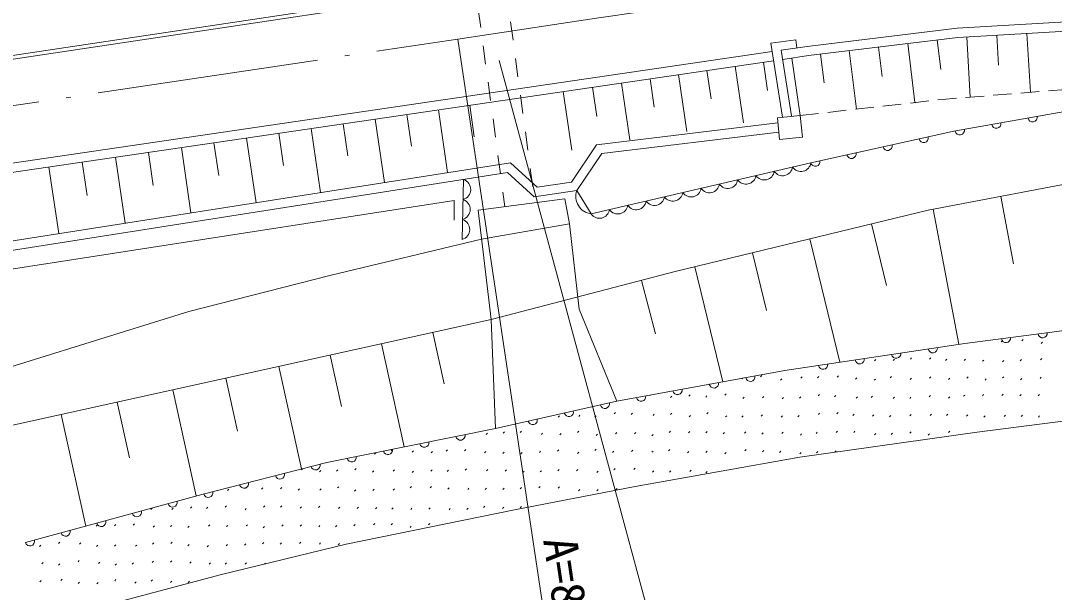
# Model space of a CAD drawing. Units: millimetres, scale not verified. Extents: x 40000 to 680000, y 20000 to 380000.
# Drawn here: x 297614 to 353550, y 259490 to 290400 of the extents above; entities that cross this region are included whole.
import ezdxf
from ezdxf.enums import TextEntityAlignment as Align

# ---------------------------------------------------------------- set-up
doc = ezdxf.new("R2010")
doc.units = ezdxf.units.MM
doc.header["$LTSCALE"] = 1000
doc.linetypes.add('LONG_DASHED_DOTTED', pattern=[15.25, 12, -1.5, 0.25, -1.5])
for name, color, linetype, lineweight in [('M-BGD', 7, 'Continuous', 13), ('M-BMK', 7, 'LONG_DASHED_DOTTED', 13), ('M-STR-HTXT', 7, 'Continuous', 13)]:
    doc.layers.add(name, color=color, linetype=linetype, lineweight=lineweight)
doc.styles.add('ＭＳ ゴシック', font='')
doc.styles.get('ＭＳ ゴシック').set_extended_font_data('MS Gothic')

msp = doc.modelspace()

# ---------------------------------------------------------------- linework, layer by layer
at = {"layer": 'M-BGD'}
for p, q in [((322378, 291031), (322511, 290040)), ((324126, 290343), (324259, 289352)), ((321273, 289407), (326210, 256434)), ((338207, 289177), (339557, 289357)), ((338703, 289243), (338701, 289255)), ((339620, 288927), (339557, 289357)), ((347214, 289359), (347408, 287763)), ((348812, 289522), (348999, 286264)), ((350441, 289615), (350534, 287987)), ((352070, 289709), (352252, 286529)), ((322644, 289049), (322777, 288058)), ((338838, 285177), (338207, 289177)), ((339332, 285255), (338772, 288802)), ((342455, 288781), (342839, 285617)), ((344037, 288973), (344229, 287391)), ((345619, 289165), (346006, 285974)), ((324393, 288361), (324526, 287370)), ((337812, 288156), (338037, 286627)), ((339341, 288381), (339797, 285274)), ((340897, 288592), (341086, 287034)), ((334749, 287707), (334974, 286173)), ((336283, 287932), (336732, 284874)), ((322910, 287067), (323043, 286076)), ((330135, 287030), (330586, 283950)), ((331674, 287256), (331900, 285716)), ((333214, 287482), (333665, 284413)), ((326969, 286566), (327434, 283401)), ((328552, 286798), (328784, 285216)), ((350243, 286366), (351239, 286447)), ((351738, 286487), (352735, 286569)), ((353233, 286609), (354188, 286687)), ((324659, 286379), (324793, 285388)), ((344272, 285779), (345266, 285891)), ((345763, 285947), (346757, 286059)), ((347253, 286115), (347477, 286140)), ((347477, 286140), (348249, 286203)), ((348748, 286244), (349744, 286325)), ((318505, 285325), (318757, 283612)), ((320218, 285576), (320716, 282184)), ((321914, 285825), (322163, 284128)), ((339801, 285275), (340794, 285387)), ((341291, 285443), (342285, 285555)), ((342782, 285611), (343775, 285723)), ((315062, 284820), (315316, 283090)), ((316792, 285073), (317295, 281647)), ((323176, 285085), (323308, 284093)), ((311585, 284310), (311842, 282562)), ((313332, 284566), (313840, 281106)), ((324926, 284397), (325059, 283406)), ((308073, 283795), (308332, 282030)), ((309838, 284053), (310351, 280559)), ((304527, 283274), (304788, 281492)), ((306309, 283536), (306827, 280007)), ((323441, 283102), (323574, 282111)), ((299145, 282485), (299673, 278885)), ((300945, 282749), (301209, 280949)), ((302745, 283013), (303267, 279449)), ((325192, 282415), (325326, 281424)), ((321497, 278570), (321582, 281813)), ((323707, 281120), (323811, 280346)), ((350646, 280897), (351341, 277248)), ((346997, 280202), (348387, 272904)), ((343659, 279408), (344466, 276074)), ((340325, 278601), (341939, 271932)), ((337213, 277848), (337966, 274737)), ((334102, 277095), (335608, 270872)), ((331204, 276357), (331959, 273464)), ((319917, 273540), (320530, 270755)), ((350679, 273032), (350750, 273102)), ((351784, 273090), (351855, 273161)), ((352832, 272953), (352903, 273023)), ((317132, 272926), (318359, 267356)), ((314362, 272315), (314972, 269545)), ((343813, 272004), (343884, 272075)), ((344826, 272026), (344897, 272097)), ((345758, 272097), (345828, 272168)), ((346793, 272097), (346863, 272168)), ((347658, 272020), (347729, 272091)), ((348672, 272031), (348743, 272102)), ((349666, 271981), (349736, 272052)), ((350750, 271960), (350821, 272030)), ((351697, 272008), (351767, 272079)), ((352797, 272057), (352868, 272128)), ((311591, 271705), (312812, 266164)), ((308721, 271072), (309353, 268202)), ((336641, 271035), (336672, 271066)), ((337655, 271143), (337726, 271213)), ((338731, 270962), (338801, 271033)), ((339832, 271064), (339903, 271135)), ((340740, 271082), (340811, 271152)), ((341791, 271127), (341862, 271198)), ((342784, 271012), (342854, 271083)), ((343806, 270953), (343877, 271023)), ((344662, 271091), (344732, 271162)), ((345756, 271003), (345827, 271074)), ((346787, 271070), (346858, 271140)), ((347816, 270998), (347887, 271069)), ((348823, 271073), (348894, 271144)), ((349799, 270959), (349870, 271029)), ((350749, 271080), (350820, 271150)), ((351722, 270979), (351792, 271050)), ((352775, 271057), (352846, 271128)), ((305850, 270440), (307115, 264699)), ((335722, 270144), (335793, 270214)), ((340764, 270116), (340835, 270187)), ((349654, 270119), (349724, 270190)), ((350708, 270141), (350779, 270212)), ((351685, 270109), (351756, 270179)), ((352669, 270111), (352740, 270182)), ((302831, 269775), (303496, 266755)), ((331683, 270146), (331695, 270159)), ((332777, 270025), (332848, 270096)), ((333764, 270093), (333835, 270163)), ((334683, 270035), (334753, 270106)), ((336688, 269975), (336759, 270045)), ((337758, 270011), (337829, 270082)), ((338822, 269953), (338892, 270023)), ((339753, 269988), (339824, 270058)), ((341652, 270057), (341723, 270128)), ((342834, 269982), (342905, 270052)), ((343647, 270029), (343718, 270100)), ((344832, 269963), (344903, 270034)), ((345722, 269977), (345793, 270048)), ((346778, 270054), (346849, 270125)), ((347827, 269991), (347897, 270062)), ((348643, 270088), (348713, 270158)), ((299811, 269109), (301142, 263070)), ((327811, 269006), (327881, 269077)), ((329728, 269142), (329799, 269212)), ((330655, 269103), (330725, 269173)), ((331833, 269046), (331904, 269117)), ((332777, 269104), (332848, 269175)), ((333793, 268979), (333864, 269050)), ((334750, 269147), (334820, 269218)), ((337684, 269021), (337755, 269092)), ((339670, 268982), (339741, 269053)), ((340780, 269099), (340850, 269170)), ((341780, 269147), (341851, 269218)), ((342643, 269053), (342713, 269123)), ((343716, 269014), (343787, 269085)), ((344637, 268981), (344708, 269052)), ((345733, 269038), (345804, 269109)), ((346833, 269052), (346904, 269123)), ((347723, 269055), (347793, 269126)), ((348801, 269013), (348872, 269084)), ((350831, 269003), (350902, 269073)), ((351751, 268999), (351822, 269070)), ((326702, 268970), (326772, 269040)), ((328678, 268961), (328749, 269031)), ((335764, 268971), (335835, 269042)), ((336638, 268958), (336709, 269029)), ((338773, 268966), (338844, 269037)), ((349741, 268967), (349812, 269038)), ((352685, 268966), (352756, 269037)), ((322805, 268024), (322876, 268095)), ((323730, 268095), (323801, 268165)), ((324639, 268141), (324710, 268212)), ((325790, 268027), (325861, 268097)), ((326786, 267999), (326857, 268070)), ((327744, 268132), (327815, 268203)), ((328756, 267967), (328826, 268038)), ((329802, 268064), (329872, 268135)), ((330832, 268067), (330902, 268138)), ((331765, 267953), (331836, 268023)), ((332711, 268137), (332781, 268208)), ((333756, 268118), (333827, 268189)), ((334697, 268118), (334768, 268189)), ((335638, 268064), (335708, 268135)), ((336779, 268100), (336850, 268170)), ((337719, 268044), (337790, 268115)), ((338802, 268081), (338872, 268151)), ((339806, 267996), (339876, 268067)), ((340653, 268076), (340724, 268147)), ((341753, 268135), (341824, 268206)), ((342691, 268125), (342761, 268196)), ((343813, 268009), (343884, 268080)), ((344717, 268032), (344788, 268103)), ((345723, 268094), (345794, 268164)), ((346728, 267996), (346798, 268067)), ((347820, 268135), (347891, 268206)), ((349804, 268199), (349806, 268201)), ((316761, 266964), (316831, 267034)), ((317667, 267146), (317737, 267216)), ((318796, 267071), (318866, 267141)), ((319827, 267029), (319897, 267100)), ((320640, 267119), (320710, 267189)), ((321639, 267134), (321710, 267205)), ((322717, 267033), (322788, 267104)), ((323710, 266995), (323781, 267066)), ((324682, 266983), (324753, 267053)), ((325682, 267059), (325753, 267130)), ((326659, 267124), (326730, 267195)), ((327752, 266992), (327822, 267063)), ((328685, 267152), (328755, 267222)), ((329639, 267058), (329710, 267129)), ((330667, 267101), (330738, 267172)), ((331763, 267060), (331834, 267131)), ((332676, 267147), (332747, 267217)), ((333706, 267031), (333777, 267102)), ((334689, 267043), (334759, 267114)), ((335719, 266981), (335789, 267052)), ((336809, 267143), (336879, 267214)), ((337755, 267079), (337825, 267150)), ((338674, 267047), (338744, 267118)), ((339786, 266978), (339857, 267049)), ((340674, 267025), (340745, 267096)), ((341677, 267065), (341748, 267136)), ((312807, 266107), (312858, 266158)), ((313794, 265998), (313865, 266069)), ((314705, 266036), (314776, 266106)), ((315701, 266120), (315772, 266190)), ((316653, 265980), (316724, 266051)), ((317773, 266038), (317843, 266108)), ((318801, 265975), (318872, 266046)), ((319813, 266037), (319884, 266108)), ((320692, 266018), (320763, 266089)), ((321673, 266100), (321744, 266171)), ((322829, 266067), (322899, 266138)), ((323833, 266042), (323903, 266113)), ((324782, 265966), (324853, 266037)), ((325726, 265998), (325797, 266068)), ((326681, 266067), (326752, 266138)), ((327692, 266054), (327763, 266125)), ((328790, 265968), (328861, 266038)), ((329712, 266113), (329782, 266184)), ((330795, 266125), (330866, 266195)), ((331799, 265988), (331870, 266059)), ((332720, 265982), (332791, 266053)), ((333821, 266026), (333892, 266097)), ((334692, 265957), (334762, 266028)), ((335875, 266104), (335881, 266110)), ((309800, 265116), (309871, 265187)), ((310648, 265072), (310718, 265142)), ((311674, 265083), (311745, 265154)), ((314753, 265132), (314824, 265203)), ((318696, 265145), (318767, 265216)), ((319779, 265137), (319850, 265208)), ((320732, 265075), (320803, 265146)), ((324647, 265078), (324718, 265149)), ((325657, 265137), (325728, 265208)), ((326701, 265117), (326772, 265188)), ((308801, 264999), (308871, 265070)), ((312637, 265022), (312708, 265093)), ((313803, 265011), (313874, 265082)), ((315673, 264957), (315744, 265028)), ((316670, 264994), (316741, 265065)), ((317779, 265018), (317850, 265088)), ((321804, 265050), (321875, 265121)), ((322755, 265047), (322825, 265118)), ((323701, 265044), (323772, 265114)), ((327799, 264976), (327870, 265046)), ((328794, 264975), (328865, 265046)), ((329817, 265028), (329888, 265099)), ((304659, 263970), (304730, 264041)), ((305789, 263975), (305860, 264046)), ((306801, 264046), (306872, 264116)), ((307664, 264028), (307735, 264099)), ((308687, 264096), (308757, 264167)), ((309754, 263952), (309825, 264023)), ((310749, 264088), (310820, 264159)), ((311678, 264096), (311749, 264167)), ((312736, 264047), (312807, 264117)), ((313728, 264081), (313799, 264152)), ((314810, 264031), (314880, 264102)), ((315819, 264026), (315890, 264097)), ((316812, 264008), (316883, 264079)), ((317698, 263984), (317769, 264055)), ((318719, 263972), (318790, 264043)), ((319696, 263982), (319766, 264053)), ((320795, 263957), (320865, 264028)), ((321764, 263964), (321834, 264034)), ((322667, 264078), (322738, 264148)), ((323694, 264019), (323765, 264090)), ((324647, 264052), (324718, 264122)), ((301705, 263073), (301775, 263143)), ((302697, 263085), (302768, 263156)), ((303707, 263129), (303778, 263200)), ((304779, 263016), (304849, 263086)), ((305719, 263041), (305789, 263112)), ((306667, 262994), (306738, 263064)), ((307779, 263064), (307850, 263134)), ((308754, 263041), (308825, 263112)), ((309824, 263077), (309894, 263148)), ((310732, 262981), (310802, 263052)), ((311748, 263073), (311819, 263144)), ((312739, 263074), (312809, 263144)), ((313741, 263031), (313811, 263101)), ((314647, 263029), (314718, 263099)), ((315651, 263078), (315722, 263149)), ((316709, 263143), (316780, 263213)), ((317671, 263137), (317742, 263208)), ((318683, 262997), (318754, 263068)), ((319685, 263137), (319756, 263208)), ((298637, 261968), (298707, 262038)), ((299661, 262133), (299732, 262204)), ((300798, 262093), (300869, 262163)), ((301723, 261975), (301794, 262046)), ((302688, 261988), (302759, 262059)), ((303821, 261977), (303892, 262048)), ((304757, 262101), (304828, 262172)), ((305742, 262133), (305812, 262204)), ((306657, 262008), (306727, 262078)), ((307703, 261957), (307774, 262028)), ((308731, 262005), (308801, 262075)), ((309728, 262041), (309799, 262112)), ((310708, 262112), (310779, 262183)), ((311657, 262086), (311727, 262157)), ((312710, 262125), (312781, 262195)), ((313778, 262090), (313848, 262161)), ((314792, 262062), (314863, 262132)), ((298765, 261029), (298836, 261099)), ((299656, 260952), (299727, 261023)), ((300717, 261146), (300788, 261216)), ((301833, 261047), (301903, 261117)), ((302727, 260954), (302798, 261025)), ((303656, 261012), (303727, 261083)), ((304733, 261105), (304804, 261175)), ((305720, 261118), (305791, 261189)), ((306763, 261072), (306834, 261142)), ((307822, 261015), (307893, 261086)), ((308675, 261018), (308746, 261089)), ((309759, 261013), (309829, 261084)), ((310812, 261016), (310856, 261060)), ((298658, 260052), (298728, 260123)), ((299793, 260125), (299863, 260196)), ((302702, 260119), (302773, 260189)), ((304672, 260098), (304742, 260169)), ((300722, 259963), (300792, 260034)), ((301735, 259957), (301806, 260028)), ((303796, 259993), (303867, 260064)), ((305720, 260021), (305790, 260092)), ((306680, 260018), (306750, 260089))]:
    msp.add_line(p, q, dxfattribs=at)
for points in [[(293908, 288035), (331940, 293738), (340079, 294709), (346760, 295378), (355173, 295955), (360639, 296319), (366895, 296501), (383309, 296477), (384311, 296711), (385237, 297416), (386965, 300070)], [(293937, 287838), (331967, 293539), (340101, 294511), (346777, 295178), (355186, 295755), (360649, 296119), (366898, 296301), (383331, 296277), (384398, 296526), (385386, 297278), (387133, 299961)], [(338772, 288802), (340182, 289009), (348290, 289993), (354488, 290348), (360687, 290703), (367359, 290822)], [(338850, 288309), (340249, 288514), (348334, 289495), (354517, 289849), (360705, 290204), (366289, 290303)], [(255203, 277782), (261441, 278177), (269850, 279006), (277825, 279835), (283786, 280665), (292709, 282046), (338278, 288730)], [(255234, 277283), (261481, 277679), (269900, 278509), (277885, 279339), (283859, 280170), (292783, 281552), (338356, 288236)], [(327704, 281212), (328487, 279955), (340376, 282718), (348120, 284419), (354923, 285634), (360268, 286423)], [(257361, 273139), (263562, 273569), (269823, 274270), (278999, 275645), (324122, 282717), (325562, 281401), (327415, 281675), (328781, 283679), (338589, 284870)], [(257357, 272639), (263607, 273071), (269888, 273774), (279075, 275151), (323962, 282186), (325400, 280872), (327704, 281212), (329067, 283210), (338639, 284372)], [(272394, 259768), (295206, 268094), (323079, 274236), (333110, 276855), (346728, 280151), (355835, 281886), (365290, 283273), (376739, 283881), (391138, 283881), (403935, 283520), (410140, 283120), (429680, 282896)], [(257401, 271816), (267040, 272573), (273988, 273481), (284293, 274981), (321070, 280674), (321070, 279608)], [(323316, 268354), (323079, 274236), (322368, 280158), (327063, 280768), (327315, 279424), (327829, 274799), (329872, 269826)], [(253646, 255869), (267324, 261273), (281536, 266477), (293012, 270414), (306720, 274673), (314418, 276647), (322557, 278582), (327315, 279424)], [(297876, 262179), (307417, 264781), (314183, 266516), (323316, 268354), (329872, 269826), (338962, 271483), (348703, 272951), (358511, 274219), (368919, 275286), (379662, 275954), (388602, 276087), (402414, 276087), (414690, 275687), (430503, 274286), (447770, 272226), (447256, 267304)], [(299186, 257988), (308479, 260448), (315221, 262088), (324333, 263959), (330862, 265214), (339774, 266796), (349376, 268144), (359070, 269397), (369318, 270448), (379848, 271102), (388639, 271233), (402334, 271233), (414397, 270840), (430002, 269457), (442445, 267973)]]:
    msp.add_lwpolyline(points, dxfattribs=at)
msp.add_lwpolyline([(338561, 285149), (339801, 285275), (339920, 284095), (338680, 283970)], close=True, dxfattribs=at)
for centre, radius, start, end in [((350405, 284827), 250, 190.1247, 10.1247), ((352374, 285179), 250, 190.1247, 10.1247), ((348436, 284475), 250, 190.1247, 10.1247), ((344527, 283630), 250, 192.386, 12.386), ((346481, 284059), 250, 192.386, 12.386), ((342574, 283201), 250, 192.386, 12.386), ((338846, 282562), 544, 214.0131, 352.1529), ((339837, 282793), 544, 214.0131, 352.1529), ((340620, 282772), 250, 192.386, 12.386), ((336864, 282102), 544, 214.0131, 352.1529), ((337855, 282332), 544, 214.0131, 352.1529), ((321402, 281277), 566, 285.5237, 71.4925), ((334883, 281641), 544, 214.0131, 352.1529), ((335873, 281872), 544, 214.0131, 352.1529), ((328611, 280905), 958, 161.2947, 262.5255), ((331910, 280951), 544, 214.0131, 352.1529), ((332901, 281181), 544, 214.0131, 352.1529), ((333892, 281411), 544, 214.0131, 352.1529), ((321374, 280196), 566, 285.5237, 71.4925), ((329929, 280490), 544, 214.0131, 352.1529), ((330920, 280720), 544, 214.0131, 352.1529), ((328938, 280260), 544, 214.0131, 352.1529), ((321346, 279115), 566, 285.5237, 71.4925), ((352917, 273496), 250, 187.3647, 7.3647), ((350934, 273240), 250, 187.3647, 7.3647), ((344994, 272392), 250, 188.5691, 8.5691), ((346972, 272690), 250, 188.5691, 8.5691), ((343017, 272094), 250, 188.5691, 8.5691), ((341039, 271796), 250, 188.5691, 8.5691), ((335126, 270784), 250, 190.331, 10.331), ((337093, 271143), 250, 190.331, 10.331), ((333158, 270425), 250, 190.331, 10.331), ((329228, 269682), 250, 192.6599, 12.6599), ((331191, 270067), 250, 190.331, 10.331), ((327277, 269244), 250, 192.6599, 12.6599), ((325326, 268805), 250, 192.6599, 12.6599), ((321414, 267971), 250, 191.3779, 11.3779), ((319453, 267576), 250, 191.3779, 11.3779), ((315532, 266787), 250, 191.3779, 11.3779), ((317492, 267182), 250, 191.3779, 11.3779), ((313578, 266361), 250, 194.3814, 14.3814), ((311641, 265864), 250, 194.3814, 14.3814), ((309704, 265367), 250, 194.3814, 14.3814), ((307766, 264871), 250, 194.3814, 14.3814), ((305835, 264350), 250, 195.2551, 15.2551), ((303906, 263823), 250, 195.2551, 15.2551), ((301976, 263297), 250, 195.2551, 15.2551), ((300047, 262771), 250, 195.2551, 15.2551), ((298117, 262245), 250, 195.2551, 15.2551)]:
    msp.add_arc(centre, radius, start, end, dxfattribs=at)
at = {"layer": 'M-BMK'}
msp.add_line((286730, 284236), (321273, 289407), dxfattribs=at)
msp.add_lwpolyline([(321273, 289407), (323775, 289787), (326276, 290164), (328778, 290537), (331281, 290904), (333786, 291261), (336292, 291608), (338800, 291941), (341309, 292259), (343821, 292558), (346336, 292838), (348852, 293096), (351371, 293328), (353893, 293535), (356416, 293712), (357123, 293756)], dxfattribs=at)
at = {"layer": 'M-STR-HTXT'}
msp.add_lwpolyline([(359993, 252122), (333274, 252122), (323510, 288250)], dxfattribs=at)

# ---------------------------------------------------------------- texts
at = {"layer": 'M-BGD', "style": 'ＭＳ ゴシック'}
msp.add_text('A=85', height=1833, rotation=278.514, dxfattribs=at).set_placement((325710, 259773), align=Align.BOTTOM_CENTER)

doc.saveas('drawing.dxf')
